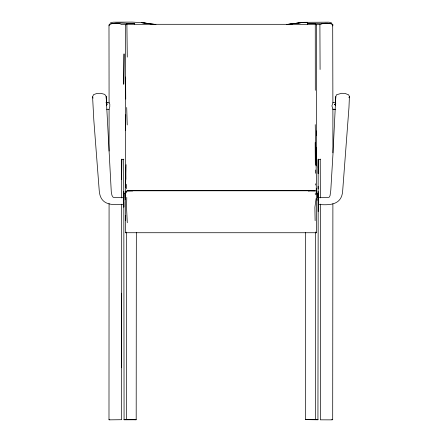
<?xml version="1.0" encoding="UTF-8"?>
<svg xmlns="http://www.w3.org/2000/svg" width="442" height="442" viewBox="0 0 442 442"><rect width="100%" height="100%" fill="white"/><g stroke="black" fill="none" stroke-linecap="round" stroke-linejoin="round"><path stroke-width="0.66" d="M109.086 151.059L109.086 109.251M121.633 293.212L121.633 419.701L109.732 419.845L108.992 419.762L109.08 203.508M121.677 367.783L121.683 204.154M125.324 193.712L124.661 193.137L123.821 193.508L123.799 194.425L124.075 419.801L136.191 419.756L136.329 232.47M318.179 206.392L317.936 419.806L305.549 419.618L305.571 232.321M316.422 165.977L316.389 24.851L315.262 24.321L126.893 24.299L125.688 24.724L125.528 193.911M320.284 159.413L318.19 159.413L318.129 194.811L318.141 191.441M320.351 204.11L320.345 419.828L331.622 419.861L332.699 419.707L332.887 203.701M320.356 197.905L320.246 159.054M332.887 108.959L332.887 152.827M332.887 102.798L332.699 24.437C328.837 22.813 323.61 22.603 319.903 24.68L317.721 24.255L316.671 24.437L316.533 24.94M125.545 187.48L126.097 164.656M316.306 164.562L316.334 147.407M316.35 135.744L316.356 130.942M318.19 205.95L318.179 193.579L317.56 193.176L316.748 193.651M318.08 197.817L318.096 193.878L318.152 197.999M318.19 166.628L318.157 173.601L318.19 159.413M318.129 189.01L318.135 186.292M318.168 211.635L318.207 199.364M123.837 159.424L121.683 159.418L121.583 179.27L121.865 159.081M123.815 197.591L123.517 159.103M318.096 197.607L318.107 195.353M125.313 196.74L125.296 199.336L125.324 194.789M123.799 194.425L123.826 200.624L123.804 196.414M125.622 130.307L125.749 114.76M332.682 25.945L332.699 24.437M123.71 204.431C111.903 205.099 100.356 205.524 99.229 190.64L93.82 120.147L92.588 96.853L93.577 94.621L97.24 93.356L100.688 93.301L104.704 94.356L106.141 96.245L111.273 191.795L111.936 195.347L113.152 197.32L123.533 197.508L123.694 198.01M318.179 167.407L318.295 159.07M318.19 195.646L318.118 200.541L318.179 193.579M315.837 232.846L316.339 232.741L316.56 219.133L316.384 191.983L316.339 192.624M335.804 103.329L334.423 104.82L335.749 103.268L335.274 105.246L335.809 96.538L336.528 94.759L341.633 93.284L344.981 93.4L348.672 94.859L349.412 96.621L348.97 107.389L342.644 191.264C341.517 205.198 329.533 205.342 318.328 204.453M125.672 193.64L125.716 191.601L126.268 191.204M315.124 220.652L314.881 207.375L316.096 198.546M125.998 232.835L125.605 232.73L125.727 217.696M315.35 185.071L315.389 183.767M335.809 96.538L332.975 153.888L330.793 190.253L330.041 195.723L329.075 197.314L318.467 197.491M125.738 215.304L125.522 220.668L125.539 193.298L125.738 195.751M316.179 191.734L316.417 180.143L315.234 124.622M109.174 25.791L109.251 24.421C117.014 21.68 125.887 23.818 134.081 23.498L134.478 24.078L133.799 23.525L134.081 23.498M126.788 197.375L126.545 207.596L127.296 222.751M316.168 192.309L316.444 188.204L316.455 194.121M315.378 23.907L315.444 23.559L313.538 23.327L307.77 23.581M108.992 102.859L106.351 102.61M348.926 97.765L349.412 96.621M308.013 23.47L307.555 24.045L308.013 23.47L311.776 23.332L329.378 23.409L331.467 23.73L332.787 24.432L332.948 25.349M126.462 23.868L127.092 23.354L134.644 23.653M125.716 191.601L127.429 190.717L315.295 190.723L127.34 190.745M308.544 191.204L309.803 190.872L314.991 190.983M110.55 22.669L113.285 22.188L132.125 22.1L141.584 22.636L155.96 24.514M335.019 109.29L333.075 109.5L335.036 109.24L333.075 109.5L331.914 105.909L333.019 102.599L335.633 102.5M286.538 24.509L303.731 22.327L307.433 22.304M305.549 419.618L315.588 419.469L315.577 231.956M286.781 24.553L303.731 22.327L328.981 22.183L331.45 22.807M286.687 24.52L303.731 22.327M126.76 191.054L132.733 190.95M108.992 419.762L109.793 419.679M125.605 232.73L316.339 232.741M315.588 419.469L313.185 419.646L318.096 419.546M126.462 232.089L126.534 419.43L136.191 419.756M123.915 419.541L129.092 419.574L126.534 419.43M331.754 419.673L332.699 419.707M106.577 109.229L108.97 109.417L109.76 106.842L109.815 104.218L109.064 102.638M147.374 23.404L141.584 22.636L155.175 24.498M106.119 102.765L107.251 102.936L106.036 102.677M106.439 103.704L107.218 104.483L106.262 103.323L106.71 105.34L106.141 96.245M92.588 96.853L93.102 98.13M125.418 24.918L125.208 24.36L122.053 24.658C118.495 22.498 113.693 23.227 109.793 24.05L108.986 25.172L109.086 102.45M126.213 184.209L126.721 188.679M125.732 79.052L125.605 77.013L125.749 99.047M315.251 193.088L315.323 194.773M125.473 167.861L125.876 179.336M126.699 107.489L127.219 124.937M123.832 194.856L123.848 195.397L123.788 191.43M315.417 169.955L315.483 173.27M126.893 24.299L127.279 57.095M126.677 191.613L126.688 192.878M315.168 142.578L315.339 165.291M319.903 24.68L320.085 69.499M315.301 90.312L315.262 24.321M121.611 325.754L121.66 351.876M123.81 194.027L123.815 197.458M121.683 159.418L121.683 197.961M123.782 201.392L123.821 207.071L123.782 201.392M124.042 53.979L123.749 84.168L124.042 53.979"/></g></svg>
